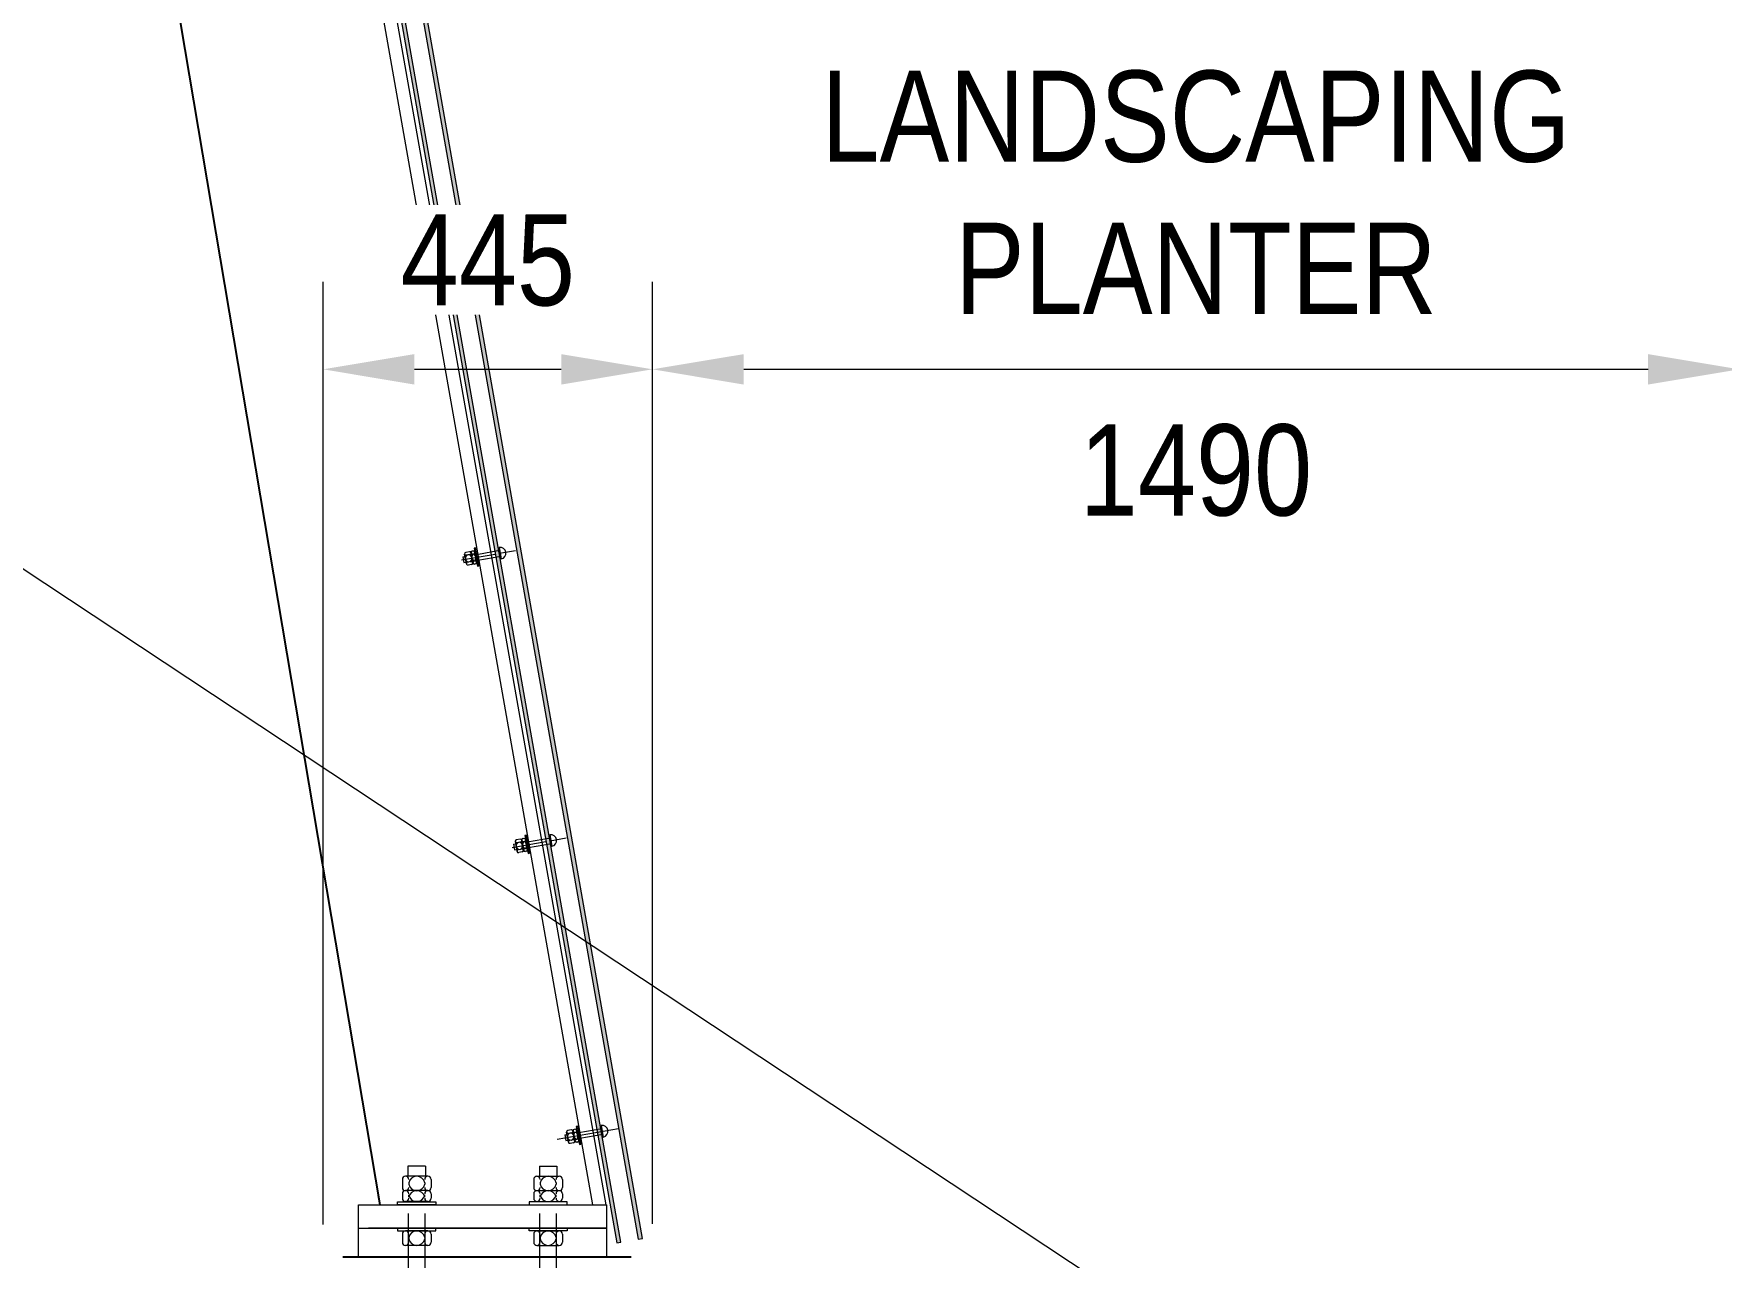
# Model space of a CAD drawing. Header units: metres. Extents: x -353 to -169, y 1 to 28.
# Drawn here: x -245.007 to -242.694, y 23.325 to 25.002 of the extents above; entities that cross this region are included whole.
import ezdxf

# ---------------------------------------------------------------- set-up
doc = ezdxf.new("R2010")
doc.units = ezdxf.units.M
doc.linetypes.add('JacobsDash', pattern=[0.0045, 0.003, -0.0015])
doc.layers.get('Defpoints').update_dxf_attribs({"color": 41})
for name, color, linetype, lineweight in [('A-ANNO-DIMS', 7, 'Continuous', 9), ('A-DETL', 7, 'Continuous', 13), ('A-DETL-GENF', 7, 'Continuous', 9), ('G-ANNO-TEXT', 7, 'Continuous', 9)]:
    doc.layers.add(name, color=color, linetype=linetype, lineweight=lineweight)
doc.styles.add('Arial Narrow_5', font='ARIALN.TTF', dxfattribs={"height": 0.125})
doc.styles.add('Arial Narrow_6', font='ARIALN.TTF', dxfattribs={"height": 0.125})
doc.dimstyles.new('Dimension_Standard_O__mm__3', dxfattribs={"dimscale": 0.3048, "dimtxt": 0.127929, "dimasz": 0.410105, "dimexe": 0.393701, "dimexo": 0.246063, "dimgap": 0.246063, "dimtad": 1, "dimdec": 0, "dimlfac": 1000, "dimzin": 0, "dimdsep": 46, "dimtxsty": 'Arial Narrow_5', "dimsah": 1, "dimcen": 0.09, "dimaunit": 1, "dimadec": 4, "dimazin": 0, "dimtfac": 1, "dimtdec": 4, "dimtix": 1, "dimtmove": 0, "dimatfit": 3, "dimfxl": 1, "dimtvp": 1, "dimtfill": 1, "dimtolj": 1, "dimtzin": 0, "dimlwd": 18, "dimlwe": 18, "dimarcsym": 2})
doc.dimstyles.new('Dimension_Standard_O__mm__4', dxfattribs={"dimscale": 0.3048, "dimtxt": 0.127929, "dimasz": 0.410105, "dimexe": 0.393701, "dimexo": 0.246063, "dimgap": 0.246063, "dimtad": 1, "dimdec": 0, "dimlfac": 1000, "dimzin": 0, "dimdsep": 46, "dimtxsty": 'Arial Narrow_6', "dimsah": 1, "dimcen": 0.09, "dimaunit": 1, "dimadec": 4, "dimazin": 0, "dimtfac": 1, "dimtdec": 4, "dimtix": 1, "dimtmove": 0, "dimatfit": 3, "dimfxl": 1, "dimtvp": 1, "dimtfill": 1, "dimtolj": 1, "dimtzin": 0, "dimlwd": 18, "dimlwe": 18, "dimarcsym": 2})

# ---------------------------------------------------------------- blocks, each defined once
blk = doc.blocks.new('DIMBLOCK21-DRG-2873022 - SECTION 1')
at = {"layer": 'A-ANNO-DIMS', "color": 0, "lineweight": 18, "transparency": 16777216}
for p, q in [((-244.6102, 23.3704), (-244.6102, 24.6624)), ((-244.1589, 23.3713), (-244.1589, 24.6624)), ((-244.4852, 24.5424), (-244.2839, 24.5424))]:
    blk.add_line(p, q, dxfattribs=at)
at = {"layer": 'A-ANNO-DIMS', "color": 0, "transparency": 16777216}
for points in [[(-244.4852, 24.5632), (-244.4852, 24.5215), (-244.6102, 24.5424)], [(-244.2839, 24.5632), (-244.2839, 24.5215), (-244.1589, 24.5424)]]:
    blk.add_solid(points, dxfattribs=at)
at = {"layer": 'Defpoints', "color": 0, "transparency": 16777216}
for p in [(-244.1589, 24.5424), (-244.6102, 23.2954), (-244.1589, 23.2963)]:
    blk.add_point(p, dxfattribs=at)
at = {"layer": 'A-ANNO-DIMS', "color": 0, "lineweight": 18, "transparency": 16777216, "insert": (-244.3845, 24.6916), "char_height": 0.125, "width": 0.285099, "attachment_point": 5, "style": 'Arial Narrow_6', "bg_fill": 3, "box_fill_scale": 1.1, "bg_fill_color": 256, "bg_fill_true_color": 13158600, "bg_fill_transparency": 0}
blk.add_mtext('\\A1;\u200c445', dxfattribs=at)
blk = doc.blocks.new('DIMBLOCK22-DRG-2873022 - SECTION 1')
at = {"layer": 'A-ANNO-DIMS', "color": 0, "lineweight": 18, "transparency": 16777216}
for p, q in [((-244.1589, 23.3713), (-244.1589, 24.6624)), ((-242.6697, 23.3754), (-242.6697, 24.6624)), ((-244.0339, 24.5424), (-242.7947, 24.5424))]:
    blk.add_line(p, q, dxfattribs=at)
at = {"layer": 'A-ANNO-DIMS', "color": 0, "transparency": 16777216}
for points in [[(-244.0339, 24.5632), (-244.0339, 24.5215), (-244.1589, 24.5424)], [(-242.7947, 24.5632), (-242.7947, 24.5215), (-242.6697, 24.5424)]]:
    blk.add_solid(points, dxfattribs=at)
at = {"layer": 'Defpoints', "color": 0, "transparency": 16777216}
for p in [(-242.6697, 24.5424), (-244.1589, 23.2963), (-242.6697, 23.3004)]:
    blk.add_point(p, dxfattribs=at)
at = {"layer": 'A-ANNO-DIMS', "color": 0, "lineweight": 18, "transparency": 16777216, "char_height": 0.125, "width": 1.234244, "attachment_point": 5, "style": 'Arial Narrow_5', "bg_fill": 3, "box_fill_scale": 1.1, "bg_fill_color": 256, "bg_fill_true_color": 13158600, "bg_fill_transparency": 0}
for s, insert in [('\\A1;LANDSCAPING\\PPLANTER', (-243.4143, 24.7851)), ('\\A1;1490', (-243.4143, 24.4036))]:
    blk.add_mtext(s, dxfattribs=dict(at, insert=insert))

msp = doc.modelspace()

# ---------------------------------------------------------------- hatches: boundary and pattern name
at = {"layer": 'A-DETL-GENF', "true_color": 0xf1f1f1}
for points in [[(-244.2079, 23.3451), (-244.2022, 23.3461), (-244.6705, 26.0018), (-244.6762, 26.0008), (-244.2088, 23.3503)], [(-244.1783, 23.3503), (-244.1727, 23.3513), (-244.641, 26.007), (-244.6466, 26.006), (-244.2022, 23.4858)]]:
    msp.add_hatch(color=7, dxfattribs=at).paths.add_polyline_path(points)

# ---------------------------------------------------------------- linework, layer by layer
at = {"layer": 'A-DETL', "color": 252, "lineweight": 18, "true_color": 0x888888}
for p, q in [((-244.2407, 23.3974), (-244.754, 26.3086)), ((-244.2224, 23.3974), (-244.7363, 26.3118)), ((-244.5326, 23.3974), (-244.5348, 23.4099)), ((-244.5619, 23.3974), (-244.2224, 23.3974)), ((-244.5619, 23.3654), (-244.5619, 23.3974)), ((-244.2219, 23.3974), (-244.2219, 23.3654)), ((-244.5619, 23.3254), (-244.5619, 23.3654)), ((-244.5619, 23.3654), (-244.2219, 23.3654)), ((-244.2219, 23.3654), (-244.5482, 23.3654)), ((-244.2219, 23.3654), (-244.2219, 23.3254))]:
    msp.add_line(p, q, dxfattribs=at)
at = {"layer": 'A-DETL', "color": 252, "lineweight": 25, "true_color": 0x888888}
for p, q in [((-245.0036, 26.1881), (-244.5326, 23.3974)), ((-244.1882, 23.3254), (-244.5832, 23.3254))]:
    msp.add_line(p, q, dxfattribs=at)
at = {"layer": 'A-DETL', "color": 252, "lineweight": 9, "true_color": 0x888888}
for p, q in [((-244.6762, 26.0008), (-244.2079, 23.3451)), ((-244.2022, 23.3461), (-244.6705, 26.0018)), ((-244.6466, 26.006), (-244.1783, 23.3503)), ((-244.1727, 23.3513), (-244.641, 26.007)), ((-244.4899, 24.675), (-244.4438, 24.6831)), ((-244.4834, 24.6695), (-244.4858, 24.6831)), ((-244.4834, 24.6695), (-244.4858, 24.6831)), ((-244.4834, 24.6695), (-244.4858, 24.6831)), ((-244.4793, 24.6863), (-244.4841, 24.6854)), ((-244.4786, 24.6823), (-244.4834, 24.6815)), ((-244.4769, 24.6727), (-244.4817, 24.6718)), ((-244.4746, 24.6711), (-244.477, 24.6847)), ((-244.4746, 24.6711), (-244.477, 24.6847)), ((-244.4746, 24.6711), (-244.477, 24.6847)), ((-244.474, 24.6872), (-244.4753, 24.687)), ((-244.4746, 24.683), (-244.4733, 24.6833)), ((-244.4729, 24.6734), (-244.4716, 24.6736)), ((-244.4707, 24.6915), (-244.4726, 24.6911)), ((-244.4726, 24.6911), (-244.4683, 24.6665)), ((-244.4663, 24.6668), (-244.4707, 24.6915)), ((-244.4382, 24.6841), (-244.416, 24.688)), ((-244.4762, 24.6687), (-244.481, 24.6679)), ((-244.4709, 24.6697), (-244.4722, 24.6694)), ((-244.4683, 24.6665), (-244.4663, 24.6668)), ((-244.4204, 24.2811), (-244.3744, 24.2892)), ((-244.4139, 24.2756), (-244.4163, 24.2892)), ((-244.4139, 24.2756), (-244.4163, 24.2892)), ((-244.4139, 24.2756), (-244.4163, 24.2892)), ((-244.4098, 24.2924), (-244.4147, 24.2915)), ((-244.4091, 24.2884), (-244.414, 24.2876)), ((-244.4074, 24.2788), (-244.4123, 24.2779)), ((-244.4051, 24.2771), (-244.4075, 24.2907)), ((-244.4051, 24.2771), (-244.4075, 24.2907)), ((-244.4051, 24.2771), (-244.4075, 24.2907)), ((-244.4045, 24.2933), (-244.4059, 24.2931)), ((-244.4052, 24.2891), (-244.4038, 24.2894)), ((-244.4035, 24.2795), (-244.4021, 24.2797)), ((-244.4012, 24.2975), (-244.4032, 24.2972)), ((-244.4032, 24.2972), (-244.3988, 24.2726)), ((-244.3969, 24.2729), (-244.4012, 24.2975)), ((-244.3687, 24.2902), (-244.3466, 24.2941)), ((-244.4067, 24.2748), (-244.4116, 24.274)), ((-244.4014, 24.2758), (-244.4028, 24.2755)), ((-244.3988, 24.2726), (-244.3969, 24.2729)), ((-244.351, 23.8872), (-244.3049, 23.8953)), ((-244.3444, 23.8817), (-244.3468, 23.8953)), ((-244.3444, 23.8817), (-244.3468, 23.8953)), ((-244.3444, 23.8817), (-244.3468, 23.8953)), ((-244.3404, 23.8984), (-244.3452, 23.8976)), ((-244.3397, 23.8945), (-244.3445, 23.8936)), ((-244.3356, 23.8832), (-244.338, 23.8968)), ((-244.3356, 23.8832), (-244.338, 23.8968)), ((-244.3356, 23.8832), (-244.338, 23.8968)), ((-244.3351, 23.8994), (-244.3364, 23.8991)), ((-244.3357, 23.8952), (-244.3344, 23.8954)), ((-244.334, 23.8855), (-244.3327, 23.8858)), ((-244.3317, 23.9036), (-244.3337, 23.9033)), ((-244.3337, 23.9033), (-244.3294, 23.8786)), ((-244.3274, 23.879), (-244.3317, 23.9036)), ((-244.2993, 23.8963), (-244.2771, 23.9002)), ((-244.338, 23.8848), (-244.3428, 23.884)), ((-244.3373, 23.8809), (-244.3421, 23.88)), ((-244.332, 23.8818), (-244.3333, 23.8816)), ((-244.3294, 23.8786), (-244.3274, 23.879)), ((-244.2893, 23.4871), (-244.2056, 23.5019)), ((-244.2741, 23.4832), (-244.2765, 23.4968)), ((-244.2741, 23.4832), (-244.2765, 23.4968)), ((-244.2741, 23.4832), (-244.2765, 23.4968)), ((-244.2701, 23.4999), (-244.2749, 23.4991)), ((-244.2694, 23.496), (-244.2742, 23.4951)), ((-244.2654, 23.4847), (-244.2678, 23.4983)), ((-244.2654, 23.4847), (-244.2678, 23.4983)), ((-244.2654, 23.4847), (-244.2678, 23.4983)), ((-244.2648, 23.5009), (-244.2661, 23.5006)), ((-244.2654, 23.4967), (-244.2641, 23.4969)), ((-244.2614, 23.5051), (-244.2634, 23.5048)), ((-244.2634, 23.5048), (-244.2591, 23.4801)), ((-244.2571, 23.4805), (-244.2614, 23.5051)), ((-244.2677, 23.4863), (-244.2725, 23.4855)), ((-244.267, 23.4824), (-244.2718, 23.4815)), ((-244.2637, 23.487), (-244.2624, 23.4873)), ((-244.2617, 23.4833), (-244.263, 23.4831)), ((-244.2591, 23.4801), (-244.2571, 23.4805)), ((-244.2079, 23.3451), (-244.2022, 23.3461)), ((-244.1783, 23.3503), (-244.1727, 23.3513))]:
    msp.add_line(p, q, dxfattribs=at)
at = {"layer": 'A-DETL', "color": 252, "linetype": 'JacobsDash', "true_color": 0x888888}
for p, q in [((-244.4881, 24.6794), (-244.4852, 24.6799)), ((-244.4868, 24.6715), (-244.4838, 24.672)), ((-244.4691, 24.6827), (-244.4377, 24.6883)), ((-244.4677, 24.6749), (-244.4363, 24.6804)), ((-244.4187, 24.2855), (-244.4157, 24.286)), ((-244.4173, 24.2776), (-244.4143, 24.2781)), ((-244.3997, 24.2888), (-244.3683, 24.2944)), ((-244.3983, 24.2809), (-244.3669, 24.2865)), ((-244.3492, 23.8915), (-244.3463, 23.8921)), ((-244.3302, 23.8949), (-244.2988, 23.9004)), ((-244.3288, 23.887), (-244.2974, 23.8925)), ((-244.3478, 23.8837), (-244.3449, 23.8842)), ((-244.2789, 23.493), (-244.276, 23.4936)), ((-244.2599, 23.4964), (-244.2285, 23.5019)), ((-244.2585, 23.4885), (-244.2271, 23.494)), ((-244.2775, 23.4852), (-244.2746, 23.4857)), ((-244.4931, 23.0854), (-244.4931, 23.3974)), ((-244.4706, 23.0854), (-244.4706, 23.3974)), ((-244.3131, 23.0854), (-244.3131, 23.3974)), ((-244.2906, 23.0854), (-244.2906, 23.3974))]:
    msp.add_line(p, q, dxfattribs=at)
at = {"layer": 'A-DETL', "color": 252, "true_color": 0x888888}
for p, q in [((-244.4881, 24.6794), (-244.4868, 24.6715)), ((-244.4384, 24.6922), (-244.4356, 24.6765)), ((-244.4187, 24.2855), (-244.4173, 24.2776)), ((-244.3689, 24.2983), (-244.3662, 24.2825)), ((-244.3492, 23.8915), (-244.3478, 23.8837)), ((-244.2995, 23.9044), (-244.2967, 23.8886)), ((-244.2789, 23.493), (-244.2775, 23.4852)), ((-244.2292, 23.5059), (-244.2264, 23.4901)), ((-244.4699, 23.4503), (-244.4939, 23.4503)), ((-244.4939, 23.4503), (-244.4939, 23.4365)), ((-244.4699, 23.4503), (-244.4699, 23.4365)), ((-244.3139, 23.4503), (-244.2899, 23.4503)), ((-244.3139, 23.4503), (-244.3139, 23.4365)), ((-244.2899, 23.4503), (-244.2899, 23.4365)), ((-244.5016, 23.432), (-244.5016, 23.4211)), ((-244.4666, 23.4365), (-244.4972, 23.4365)), ((-244.4927, 23.4276), (-244.4927, 23.4256)), ((-244.471, 23.4276), (-244.471, 23.4256)), ((-244.4621, 23.432), (-244.4621, 23.4211)), ((-244.3216, 23.432), (-244.3216, 23.4211)), ((-244.3172, 23.4365), (-244.2866, 23.4365)), ((-244.3127, 23.4276), (-244.3127, 23.4256)), ((-244.291, 23.4276), (-244.291, 23.4256)), ((-244.2821, 23.432), (-244.2821, 23.4211)), ((-244.5081, 23.3974), (-244.5081, 23.4013)), ((-244.5081, 23.4013), (-244.4556, 23.4013)), ((-244.5016, 23.4122), (-244.5016, 23.4063)), ((-244.4666, 23.4167), (-244.4972, 23.4167)), ((-244.4666, 23.4167), (-244.4972, 23.4167)), ((-244.4666, 23.4019), (-244.4972, 23.4019)), ((-244.4927, 23.4078), (-244.4927, 23.4108)), ((-244.471, 23.4078), (-244.471, 23.4108)), ((-244.4621, 23.4122), (-244.4621, 23.4063)), ((-244.4556, 23.4013), (-244.4556, 23.3974)), ((-244.3281, 23.4013), (-244.3281, 23.3974)), ((-244.2756, 23.4013), (-244.3281, 23.4013)), ((-244.3216, 23.4122), (-244.3216, 23.4063)), ((-244.3172, 23.4167), (-244.2866, 23.4167)), ((-244.3172, 23.4167), (-244.2866, 23.4167)), ((-244.3172, 23.4019), (-244.2866, 23.4019)), ((-244.3127, 23.4078), (-244.3127, 23.4108)), ((-244.291, 23.4078), (-244.291, 23.4108)), ((-244.2821, 23.4122), (-244.2821, 23.4063)), ((-244.2756, 23.3974), (-244.2756, 23.4013)), ((-244.4556, 23.3974), (-244.5081, 23.3974)), ((-244.3281, 23.3974), (-244.2756, 23.3974)), ((-244.4556, 23.3654), (-244.5081, 23.3654)), ((-244.5081, 23.3654), (-244.5081, 23.3614)), ((-244.5081, 23.3614), (-244.4556, 23.3614)), ((-244.5016, 23.357), (-244.5016, 23.346)), ((-244.4666, 23.3614), (-244.4972, 23.3614)), ((-244.4621, 23.357), (-244.4621, 23.346)), ((-244.4556, 23.3614), (-244.4556, 23.3654)), ((-244.3281, 23.3614), (-244.3281, 23.3654)), ((-244.3281, 23.3654), (-244.2756, 23.3654)), ((-244.2756, 23.3614), (-244.3281, 23.3614)), ((-244.3216, 23.357), (-244.3216, 23.346)), ((-244.3172, 23.3614), (-244.2866, 23.3614)), ((-244.2821, 23.357), (-244.2821, 23.346)), ((-244.2756, 23.3654), (-244.2756, 23.3614)), ((-244.4666, 23.3416), (-244.4972, 23.3416)), ((-244.4666, 23.3416), (-244.4972, 23.3416)), ((-244.4927, 23.3525), (-244.4927, 23.3505)), ((-244.471, 23.3525), (-244.471, 23.3505)), ((-244.3172, 23.3416), (-244.2866, 23.3416)), ((-244.3172, 23.3416), (-244.2866, 23.3416)), ((-244.3127, 23.3525), (-244.3127, 23.3505)), ((-244.291, 23.3525), (-244.291, 23.3505))]:
    msp.add_line(p, q, dxfattribs=at)
at = {"layer": 'A-DETL', "color": 252, "lineweight": 9, "true_color": 0x888888}
for centre, radius, start, end in [((-244.4838, 24.6835), 0.002, 100, 280), ((-244.4796, 24.6772), 0.005, 111.3556, 268.6444), ((-244.4814, 24.6699), 0.002, 100, 280), ((-244.4807, 24.677), 0.005, 291.3556, 88.6444), ((-244.4789, 24.6843), 0.002, 280, 100), ((-244.475, 24.685), 0.002, 100, 280), ((-244.4765, 24.6707), 0.002, 280, 100), ((-244.4689, 24.6791), 0.00701, 145.6104, 234.3896), ((-244.4726, 24.6714), 0.002, 100, 280), ((-244.4736, 24.6852), 0.002, 280, 100), ((-244.4774, 24.6776), 0.00701, 325.6104, 54.3896), ((-244.4712, 24.6717), 0.002, 280, 100), ((-244.4143, 24.2895), 0.002, 100, 280), ((-244.4102, 24.2833), 0.005, 111.3556, 268.6444), ((-244.4112, 24.2831), 0.005, 291.3556, 88.6444), ((-244.4095, 24.2904), 0.002, 280, 100), ((-244.4055, 24.2911), 0.002, 100, 280), ((-244.4071, 24.2768), 0.002, 280, 100), ((-244.3994, 24.2852), 0.00701, 145.6104, 234.3896), ((-244.4031, 24.2775), 0.002, 100, 280), ((-244.4042, 24.2913), 0.002, 280, 100), ((-244.4079, 24.2837), 0.00701, 325.6104, 54.3896), ((-244.4018, 24.2777), 0.002, 280, 100), ((-244.4119, 24.2759), 0.002, 100, 280), ((-244.3449, 23.8956), 0.002, 100, 280), ((-244.3407, 23.8893), 0.005, 111.3556, 268.6444), ((-244.3418, 23.8891), 0.005, 291.3556, 88.6444), ((-244.34, 23.8965), 0.002, 280, 100), ((-244.3361, 23.8972), 0.002, 100, 280), ((-244.3299, 23.8912), 0.00701, 145.6104, 234.3896), ((-244.3337, 23.8836), 0.002, 100, 280), ((-244.3347, 23.8974), 0.002, 280, 100), ((-244.3384, 23.8897), 0.00701, 325.6104, 54.3896), ((-244.3323, 23.8838), 0.002, 280, 100), ((-244.3425, 23.882), 0.002, 100, 280), ((-244.3376, 23.8829), 0.002, 280, 100), ((-244.2746, 23.4971), 0.002, 100, 280), ((-244.2704, 23.4908), 0.005, 111.3556, 268.6444), ((-244.2715, 23.4906), 0.005, 291.3556, 88.6444), ((-244.2697, 23.498), 0.002, 280, 100), ((-244.2658, 23.4987), 0.002, 100, 280), ((-244.2597, 23.4927), 0.00701, 145.6104, 234.3896), ((-244.2644, 23.4989), 0.002, 280, 100), ((-244.2681, 23.4912), 0.00701, 325.6104, 54.3896), ((-244.2722, 23.4835), 0.002, 100, 280), ((-244.2673, 23.4844), 0.002, 280, 100), ((-244.2634, 23.4851), 0.002, 100, 280), ((-244.262, 23.4853), 0.002, 280, 100)]:
    msp.add_arc(centre, radius, start, end, dxfattribs=at)
at = {"layer": 'A-DETL', "color": 252, "true_color": 0x888888}
for centre, radius, start, end in [((-244.4371, 24.6843), 0.008, 280.6037, 99.4545), ((-244.3676, 24.2904), 0.008, 280.6037, 99.4545), ((-244.2982, 23.8965), 0.008, 280.6037, 99.4545), ((-244.2279, 23.498), 0.008, 280.6037, 99.4545), ((-244.4972, 23.432), 0.00443, 0, 180), ((-244.4819, 23.4254), 0.0111, 11.3556, 168.6444), ((-244.4819, 23.4277), 0.0111, 191.3556, 348.6444), ((-244.4666, 23.432), 0.00443, 0, 180), ((-244.3172, 23.432), 0.00443, 360, 180), ((-244.3019, 23.4254), 0.0111, 11.3556, 168.6444), ((-244.3019, 23.4277), 0.0111, 191.3556, 348.6444), ((-244.2866, 23.432), 0.00443, 0, 180), ((-244.4972, 23.4211), 0.00443, 180, 360), ((-244.4972, 23.4122), 0.00443, 0, 180), ((-244.4972, 23.4063), 0.00443, 180, 0), ((-244.4819, 23.4056), 0.0111, 11.3556, 168.6444), ((-244.4819, 23.4129), 0.0111, 191.3556, 348.6444), ((-244.4666, 23.4211), 0.00443, 180, 360), ((-244.4666, 23.4122), 0.00443, 0, 180), ((-244.4666, 23.4063), 0.00443, 180, 0), ((-244.3172, 23.4211), 0.00443, 180, 360), ((-244.3172, 23.4122), 0.00443, 360, 180), ((-244.3172, 23.4063), 0.00443, 180, 0), ((-244.3019, 23.4056), 0.0111, 11.3556, 168.6444), ((-244.3019, 23.4129), 0.0111, 191.3556, 348.6444), ((-244.2866, 23.4211), 0.00443, 180, 0), ((-244.2866, 23.4122), 0.00443, 0, 180), ((-244.2866, 23.4063), 0.00443, 180, 0), ((-244.4972, 23.357), 0.00443, 0, 180), ((-244.4819, 23.3503), 0.0111, 11.3556, 168.6444), ((-244.4666, 23.357), 0.00443, 0, 180), ((-244.3172, 23.357), 0.00443, 360, 180), ((-244.3019, 23.3503), 0.0111, 11.3556, 168.6444), ((-244.2866, 23.357), 0.00443, 0, 180), ((-244.4972, 23.346), 0.00443, 180, 360), ((-244.4819, 23.3527), 0.0111, 191.3556, 348.6444), ((-244.4666, 23.346), 0.00443, 180, 360), ((-244.3172, 23.346), 0.00443, 180, 360), ((-244.3019, 23.3527), 0.0111, 191.3556, 348.6444), ((-244.2866, 23.346), 0.00443, 180, 0)]:
    msp.add_arc(centre, radius, start, end, dxfattribs=at)
at = {"layer": 'G-ANNO-TEXT'}
msp.add_line((-243.4301, 23.2152), (-245.1047, 24.3234), dxfattribs=at)

# ---------------------------------------------------------------- next in the draw order: dimensions: what is measured, and where the dimension line sits
at = {"layer": 'A-ANNO-DIMS', "lineweight": 18}
dim = msp.add_linear_dim(base=(-244.1589, 24.5424), p1=(-244.6102, 23.2954), p2=(-244.1589, 23.2963), text='\u200c445', dimstyle='Dimension_Standard_O__mm__4', override={"dimpost": '<>', "dimfxl": 0.45131}, dxfattribs=at)
dim.commit()
dim.dimension.update_dxf_attribs({"geometry": 'DIMBLOCK21-DRG-2873022 - SECTION 1', "text_midpoint": (-244.3845, 24.6916)})

# ---------------------------------------------------------------- next in the draw order: dimensions: what is measured, and where the dimension line sits
dim = msp.add_linear_dim(base=(-242.6697, 24.5424), p1=(-244.1589, 23.2963), p2=(-242.6697, 23.3004), text='LANDSCAPING\\PPLANTER\\X1490', dimstyle='Dimension_Standard_O__mm__3', override={"dimpost": '<>', "dimfxl": 1.489196}, dxfattribs=at)
dim.commit()
dim.dimension.update_dxf_attribs({"geometry": 'DIMBLOCK22-DRG-2873022 - SECTION 1', "text_midpoint": (-243.4143, 24.5424)})

doc.saveas('drawing.dxf')
